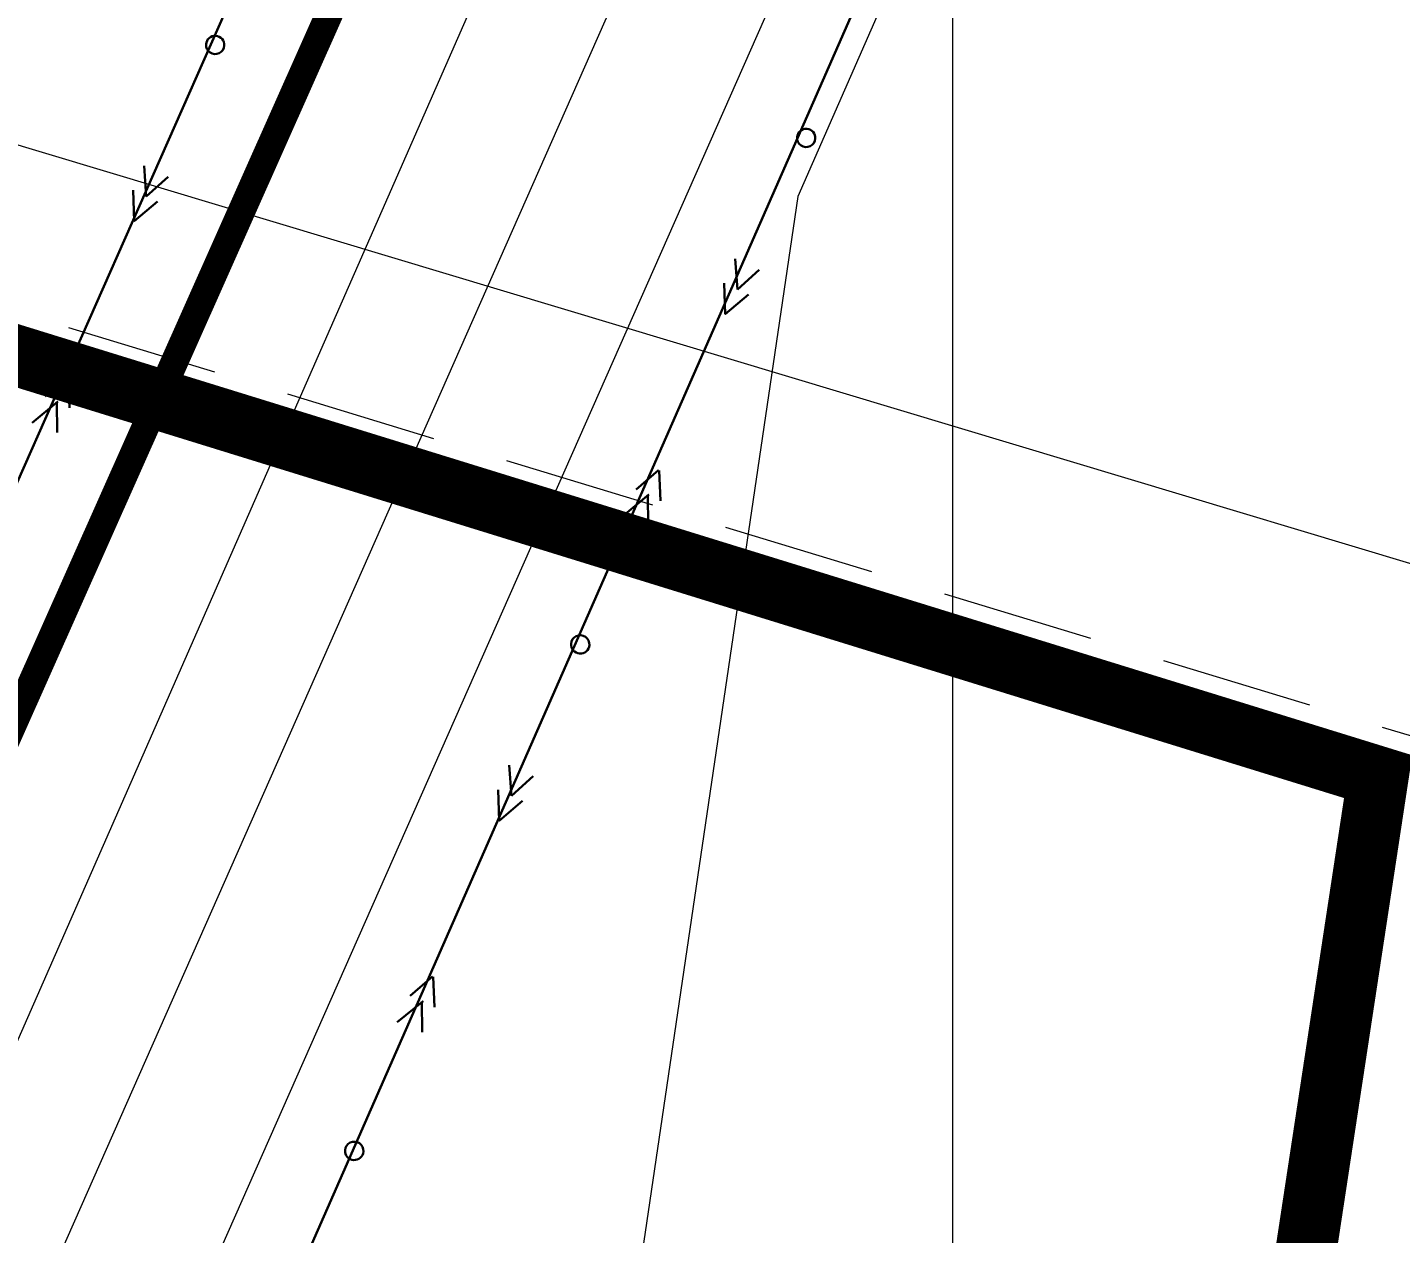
# Model space of a CAD drawing. Header units: millimetres. Extents: x 519 to 9564855, y -810 to 5021775.
# Drawn here: x 9531696.9 to 9532146.8, y 4996231.5 to 4996626.6 of the extents above; entities that cross this region are included whole.
import ezdxf

# ---------------------------------------------------------------- set-up
doc = ezdxf.new("R2010")
doc.units = ezdxf.units.MM
doc.header["$LTSCALE"] = 2
doc.header["$MEASUREMENT"] = 0
doc.header["$PDMODE"] = 2
doc.header["$PDSIZE"] = 5
for name, pattern in [('92051501$0$DASHED', [0.75, 0.5, -0.25]), ('DASHED', [0.75, 0.5, -0.25]), ('HIDDEN2', [4.7625, 3.175, -1.5875]), ('НЕПРЕРЫВНАЯ_ЛИНИЯ', [0])]:
    doc.linetypes.add(name, pattern=pattern)
for name, color, linetype in [('FIBERGLASS', 212, 'Continuous'), ('GRID_PULKOVO', 7, 'Continuous'), ('OilColl&Flowlines', 3, 'Continuous'), ('PPLINE_WAT', 7, 'WTR_LINE'), ('ROAD_ASF', 9, 'Continuous'), ('ROAD_GROUND', 9, 'Continuous')]:
    doc.layers.add(name, color=color, linetype=linetype)
for name, color, linetype, lineweight in [('KTO to TEXACO OilLine', 107, 'НЕПРЕРЫВНАЯ_ЛИНИЯ', 60), ('Land lease as of 24.06.2004', 47, 'HIDDEN2', 70), ('PPLINE_GAS', 4, 'GAS_LINE', 30), ('Электро', 1, 'Continuous', 30), ('Электроснаб', 1, 'Continuous', 18), ('Электроснабжене', 1, 'Continuous', 18)]:
    doc.layers.add(name, color=color, linetype=linetype, lineweight=lineweight)
doc.styles.add('92051501$0$STANDARD', font='simplex.shx')
doc.styles.add('Simplex_Т', font='simplex.shx', dxfattribs={"width": 0.7, "oblique": 10})
doc.styles.get("Standard").update_dxf_attribs({"font": 'isocpeur.ttf', "width": 0.5})
doc.linetypes.add('_GP_B3', pattern='A,100,-6,["В3",Standard,S=5,R=0,X=-3,Y=-2.5],-8', length=114)
doc.linetypes.add('GAS_LINE', pattern='A,0.5,-0.2,["G",92051501$0$STANDARD,S=0.1,R=0,X=-0.1,Y=-0.05],-0.05', length=0.75)
doc.linetypes.add('WTR_LINE', pattern='A,0.5,-0.2,["W",92051501$0$STANDARD,S=0.1,R=0,X=-0.1,Y=-0.05],-0.05', length=0.75)
doc.dimstyles.get("Standard").update_dxf_attribs({"dimtxt": 0.18, "dimasz": 0.18, "dimexe": 0.18, "dimexo": 0.0625, "dimgap": 0.09, "dimtad": 0, "dimtih": 1, "dimtoh": 1, "dimdec": 4, "dimzin": 0, "dimdsep": 46, "dimtxsty": 'Standard', "dimcen": 0.09, "dimadec": 0, "dimazin": 0, "dimtfac": 1, "dimtdec": 4, "dimtofl": 0, "dimtmove": 0, "dimatfit": 3, "dimfxl": 0, "dimtolj": 1, "dimtzin": 0, "dimarcsym": 0})

# ---------------------------------------------------------------- blocks, each defined once
blk = doc.blocks.new('_Oblique')
at = {"color": 0, "linetype": 'ByBlock', "lineweight": -2}
blk.add_line((-0.5, -0.5), (0.5, 0.5), dxfattribs=at)
blk = doc.blocks.new('*D68')
at = {"layer": 'DEFPOINTS', "color": 0, "lineweight": 0, "ltscale": 50, "transparency": 16777216}
for p in [(9532387.7, 4997953.32), (9531367.36, 4996350.9), (9531618.58, 4996238.24)]:
    blk.add_point(p, dxfattribs=at)
at = {"layer": 'Электроснабжене', "color": 0, "lineweight": -2, "ltscale": 50, "transparency": 16777216}
for p, q in [((9532136.48, 4998065.97), (9531367.36, 4996350.9)), ((9532385.41, 4997954.34), (9532134.2, 4998067)), ((9531616.3, 4996239.27), (9531365.08, 4996351.92))]:
    blk.add_line(p, q, dxfattribs=at)
at = {"layer": 'Электроснабжене', "color": 0, "lineweight": -2, "ltscale": 50, "transparency": 16777216, "xscale": 3, "yscale": 3, "zscale": 3}
for p, rotation in [((9532136.48, 4998065.97), 65.84631643761846), ((9531367.36, 4996350.9), 245.8463164376185)]:
    blk.add_blockref('_Oblique', p, dxfattribs=dict(at, rotation=rotation))
at = {"layer": 'Электроснабжене', "color": 0, "lineweight": 0, "ltscale": 50, "transparency": 16777216, "insert": (9531746.66, 4997210.79), "char_height": 8, "attachment_point": 5, "rotation": 65.8463, "style": 'Simplex_Т'}
blk.add_mtext('1879,63', dxfattribs=at)

msp = doc.modelspace()

# ---------------------------------------------------------------- linework, layer by layer
at = {"layer": 'FIBERGLASS', "color": 5, "linetype": '92051501$0$DASHED', "lineweight": 0, "ltscale": 50}
msp.add_line((9532547.59633, 4996273.71071), (9530838.76864, 4996793.30111), dxfattribs=at)
at = {"layer": 'GRID_PULKOVO', "lineweight": 0}
msp.add_line((9532000, 5010000), (9532000, 4992000), dxfattribs=at)
at = {"layer": 'KTO to TEXACO OilLine', "lineweight": 0}
for p, q in [((9532138.6872, 4997003.56648), (9531949.34935, 4996571.25499)), ((9531949.34935, 4996571.25499), (9531763.73318, 4995313.15902))]:
    msp.add_line(p, q, dxfattribs=at)
at = {"layer": 'Land lease as of 24.06.2004', "color": 34, "linetype": 'DASHED', "lineweight": 0, "ltscale": 50, "const_width": 20}
msp.add_lwpolyline([(9519654.3, 5003739.6), (9532971.6, 5004566.6), (9534671.1, 5001241.4), (9547648.8, 4998330.8), (9546800.6, 4994774.1), (9538599.5, 4994719.2), (9534700.1, 4995931.6), (9534118, 4994384.9), (9531927.8, 4994990.9), (9532139.5, 4996381.2), (9522290.1, 4999426.3), (9519885.3, 4999727), (9519654.3, 5003739.6)], dxfattribs=at)
at = {"layer": 'OilColl&Flowlines', "lineweight": 0}
msp.add_lwpolyline([(9531674.56976, 4996033.1433), (9533000, 4999030.09132)], dxfattribs=at)
at = {"layer": 'PPLINE_GAS', "lineweight": 0, "ltscale": 40}
msp.add_line((9532852.37379, 4998931.98504), (9531641.49981, 4996176.30691), dxfattribs=at)
at = {"layer": 'PPLINE_WAT', "lineweight": 0}
msp.add_lwpolyline([(9533000, 4999148.373), (9531626.10798, 4996040.89336)], dxfattribs=at)
at = {"layer": 'PPLINE_WAT', "color": 6, "linetype": '_GP_B3', "lineweight": 0, "ltscale": 0.01, "flags": 128}
msp.add_lwpolyline([(9535075.29588, 4997207.3991), (9535012.6, 4997001.7), (9532578, 4996322.4), (9530885.46025, 4996831.0564)], dxfattribs=at)
at = {"layer": 'ROAD_ASF', "lineweight": 0}
for points in [[(9532388.69187, 4997955.55213), (9531626.88229, 4996244.31022), (9531549.7596, 4996063.84356), (9531536.24992, 4996022.32843), (9531523.7975, 4995960.59094), (9531514.7978, 4995904.23349), (9531491.23558, 4995619.48997), (9531488.93664, 4995219.58967), (9531487.73686, 4995109.40983), (9531486.9367, 4994917.47179), (9531479.82397, 4994615.73152), (9531458.51016, 4994501.18241), (9531433.83969, 4994444.7054), (9531395.85622, 4994386.01285), (9531268.42539, 4994217.23957)], [(9532383.2105, 4997957.99232), (9531621.38265, 4996246.70937), (9531544.137, 4996065.955), (9531530.437, 4996023.855), (9531517.89182, 4995961.65761), (9531508.837, 4995904.955), (9531485.237, 4995619.755), (9531482.94145, 4995220.42956)]]:
    msp.add_lwpolyline(points, dxfattribs=at)
at = {"layer": 'ROAD_GROUND', "color": 8, "lineweight": 0, "const_width": 9}
msp.add_lwpolyline([(9532385.95118, 4997956.77222), (9531624.12364, 4996245.48913), (9531546.9483, 4996064.89928), (9531533.34346, 4996023.09171), (9531520.84466, 4995961.12427), (9531511.8174, 4995904.59425), (9531488.23629, 4995619.62248), (9531485.93674, 4995219.61463), (9531484.73689, 4995109.42234), (9531483.93685, 4994917.5134), (9531476.83048, 4994616.04326), (9531455.62358, 4994502.06871), (9531431.18835, 4994446.1302), (9531393.39661, 4994387.73393), (9531266.03119, 4994219.04729)], dxfattribs=at)
at = {"layer": 'Электро'}
for p, q in [((9533000.18214, 4999430.22753), (9531486.31914, 4996009.5866)), ((9533000.18214, 4998981.52538), (9531682.31914, 4995983.1866)), ((9531735.79857, 4996571.28859), (9531735.13533, 4996581.31574)), ((9531742.92612, 4996577.73303), (9531735.79857, 4996571.28859)), ((9531731.4449, 4996573.2907), (9531731.77355, 4996563.13965)), ((9531731.77355, 4996563.13965), (9531739.46482, 4996569.60261)), ((9531929.49119, 4996540.81781), (9531928.82796, 4996550.84495)), ((9531936.61874, 4996547.26224), (9531929.49119, 4996540.81781)), ((9531925.13752, 4996542.81992), (9531925.46618, 4996532.66887)), ((9531925.46618, 4996532.66887), (9531933.15744, 4996539.13183)), ((9531709.97398, 4996512.08014), (9531702.6173, 4996505.74108)), ((9531710.20312, 4996511.97476), (9531710.63722, 4996502.053)), ((9531706.84727, 4996504.07364), (9531698.3814, 4996497.13356)), ((9531706.51269, 4996503.94973), (9531706.61221, 4996493.90405)), ((9531903.6666, 4996481.60936), (9531896.30992, 4996475.2703)), ((9531903.89574, 4996481.50398), (9531904.32984, 4996471.58222)), ((9531900.53989, 4996473.60286), (9531892.07402, 4996466.66278)), ((9531900.20531, 4996473.47895), (9531900.30483, 4996463.43327)), ((9531855.42941, 4996374.90419), (9531854.76617, 4996384.93133)), ((9531862.55696, 4996381.34862), (9531855.42941, 4996374.90419)), ((9531851.07574, 4996376.90629), (9531851.40439, 4996366.75525)), ((9531851.40439, 4996366.75525), (9531859.09566, 4996373.21821)), ((9531829.60482, 4996315.69573), (9531822.24814, 4996309.35668)), ((9531829.83396, 4996315.59036), (9531830.26806, 4996305.6686)), ((9531826.47811, 4996307.68924), (9531818.01224, 4996300.74916)), ((9531826.14353, 4996307.56533), (9531826.24305, 4996297.51965))]:
    msp.add_line(p, q, dxfattribs=at)
for centre, start, end in [((9531758.36559, 4996620.89435), 355.9003889, 175.9003888), ((9531758.36559, 4996620.89435), 175.9003888, 355.9003889), ((9531952.05821, 4996590.42357), 355.900389, 175.900389), ((9531952.05821, 4996590.42357), 175.900389, 355.900389), ((9531877.99643, 4996424.50995), 175.9003888, 355.9003888), ((9531877.99643, 4996424.50995), 355.9003888, 175.9003888), ((9531803.93465, 4996258.59632), 175.9003896, 355.9003896), ((9531803.93465, 4996258.59632), 355.9003896, 175.9003896)]:
    msp.add_arc(centre, 3, start, end, dxfattribs=at)
at = {"layer": 'Электроснаб', "color": 1, "linetype": 'ByBlock', "lineweight": 0}
for p, q in [((9533000.18214, 4999430.22753), (9531486.31914, 4996009.5866)), ((9533000.18214, 4998981.52538), (9531682.31914, 4995983.1866)), ((9531735.79857, 4996571.28859), (9531735.13533, 4996581.31574)), ((9531742.92612, 4996577.73303), (9531735.79857, 4996571.28859)), ((9531731.4449, 4996573.2907), (9531731.77355, 4996563.13965)), ((9531731.77355, 4996563.13965), (9531739.46482, 4996569.60261)), ((9531929.49119, 4996540.81781), (9531928.82796, 4996550.84495)), ((9531936.61874, 4996547.26224), (9531929.49119, 4996540.81781)), ((9531925.13752, 4996542.81992), (9531925.46618, 4996532.66887)), ((9531925.46618, 4996532.66887), (9531933.15744, 4996539.13183)), ((9531709.97398, 4996512.08014), (9531702.6173, 4996505.74108)), ((9531710.20312, 4996511.97476), (9531710.63722, 4996502.053)), ((9531706.84727, 4996504.07364), (9531698.3814, 4996497.13356)), ((9531706.51269, 4996503.94973), (9531706.61221, 4996493.90405)), ((9531903.6666, 4996481.60936), (9531896.30992, 4996475.2703)), ((9531903.89574, 4996481.50398), (9531904.32984, 4996471.58222)), ((9531900.53989, 4996473.60286), (9531892.07402, 4996466.66278)), ((9531900.20531, 4996473.47895), (9531900.30483, 4996463.43327)), ((9531855.42941, 4996374.90419), (9531854.76617, 4996384.93133)), ((9531862.55696, 4996381.34862), (9531855.42941, 4996374.90419)), ((9531851.07574, 4996376.90629), (9531851.40439, 4996366.75525)), ((9531851.40439, 4996366.75525), (9531859.09566, 4996373.21821)), ((9531829.60482, 4996315.69573), (9531822.24814, 4996309.35668)), ((9531829.83396, 4996315.59036), (9531830.26806, 4996305.6686)), ((9531826.47811, 4996307.68924), (9531818.01224, 4996300.74916)), ((9531826.14353, 4996307.56533), (9531826.24305, 4996297.51965))]:
    msp.add_line(p, q, dxfattribs=at)
for centre, start, end in [((9531758.36559, 4996620.89435), 355.9003889, 175.9003888), ((9531758.36559, 4996620.89435), 175.9003888, 355.9003889), ((9531952.05821, 4996590.42357), 355.900389, 175.900389), ((9531952.05821, 4996590.42357), 175.900389, 355.900389), ((9531877.99643, 4996424.50995), 175.9003888, 355.9003888), ((9531877.99643, 4996424.50995), 355.9003888, 175.9003888), ((9531803.93465, 4996258.59632), 175.9003896, 355.9003896), ((9531803.93465, 4996258.59632), 355.9003896, 175.9003896)]:
    msp.add_arc(centre, 3, start, end, dxfattribs=at)
at = {"layer": 'Электроснабжене', "color": 1, "linetype": 'ByBlock', "lineweight": 0}
for p, q in [((9534101.79379, 5001919.36816), (9531486.31914, 4996009.5866)), ((9533000.18214, 4998981.52538), (9531682.31914, 4995983.1866)), ((9531735.79857, 4996571.28859), (9531735.13533, 4996581.31574)), ((9531742.92612, 4996577.73303), (9531735.79857, 4996571.28859)), ((9531731.4449, 4996573.2907), (9531731.77355, 4996563.13965)), ((9531731.77355, 4996563.13965), (9531739.46482, 4996569.60261)), ((9531929.49119, 4996540.81781), (9531928.82796, 4996550.84495)), ((9531936.61874, 4996547.26224), (9531929.49119, 4996540.81781)), ((9531925.13752, 4996542.81992), (9531925.46618, 4996532.66887)), ((9531925.46618, 4996532.66887), (9531933.15744, 4996539.13183)), ((9531709.97398, 4996512.08014), (9531702.6173, 4996505.74108)), ((9531710.20312, 4996511.97476), (9531710.63722, 4996502.053)), ((9531706.84727, 4996504.07364), (9531698.3814, 4996497.13356)), ((9531706.51269, 4996503.94973), (9531706.61221, 4996493.90405)), ((9531903.6666, 4996481.60936), (9531896.30992, 4996475.2703)), ((9531903.89574, 4996481.50398), (9531904.32984, 4996471.58222)), ((9531900.53989, 4996473.60286), (9531892.07402, 4996466.66278)), ((9531900.20531, 4996473.47895), (9531900.30483, 4996463.43327)), ((9531855.42941, 4996374.90419), (9531854.76617, 4996384.93133)), ((9531862.55696, 4996381.34862), (9531855.42941, 4996374.90419)), ((9531851.07574, 4996376.90629), (9531851.40439, 4996366.75525)), ((9531851.40439, 4996366.75525), (9531859.09566, 4996373.21821)), ((9531829.60482, 4996315.69573), (9531822.24814, 4996309.35668)), ((9531829.83396, 4996315.59036), (9531830.26806, 4996305.6686)), ((9531826.47811, 4996307.68924), (9531818.01224, 4996300.74916)), ((9531826.14353, 4996307.56533), (9531826.24305, 4996297.51965))]:
    msp.add_line(p, q, dxfattribs=at)
for centre, start, end in [((9531758.36559, 4996620.89435), 355.9003889, 175.9003888), ((9531758.36559, 4996620.89435), 175.9003888, 355.9003889), ((9531952.05821, 4996590.42357), 355.900389, 175.900389), ((9531952.05821, 4996590.42357), 175.900389, 355.900389), ((9531877.99643, 4996424.50995), 175.9003888, 355.9003888), ((9531877.99643, 4996424.50995), 355.9003888, 175.9003888), ((9531803.93465, 4996258.59632), 175.9003896, 355.9003896), ((9531803.93465, 4996258.59632), 355.9003896, 175.9003896)]:
    msp.add_arc(centre, 3, start, end, dxfattribs=at)

# ---------------------------------------------------------------- dimensions: what is measured, and where the dimension line sits
at = {"layer": 'Электроснабжене', "color": 1, "lineweight": 0, "ltscale": 50}
dim = msp.add_aligned_dim(p1=(9532387.6961, 4997953.31546), p2=(9531618.57766, 4996238.24268), distance=-275.32147, dimstyle='Standard', override={"dimtxt": 8, "dimasz": 3, "dimexe": 2.5, "dimexo": 2.5, "dimgap": 1, "dimtad": 1, "dimtih": 0, "dimtoh": 0, "dimdec": 2, "dimzin": 8, "dimdsep": 44, "dimtxsty": 'Simplex_Т', "dimblk": 'Oblique', "dimcen": 50, "dimtdec": 2, "dimtofl": 1, "dimfxl": 5, "dimtolj": 0, "dimtzin": 8}, dxfattribs=at)
dim.commit()
dim.dimension.update_dxf_attribs({"geometry": '*D68', "text_midpoint": (9531746.66202, 4997210.79433)})

doc.saveas('drawing.dxf')
